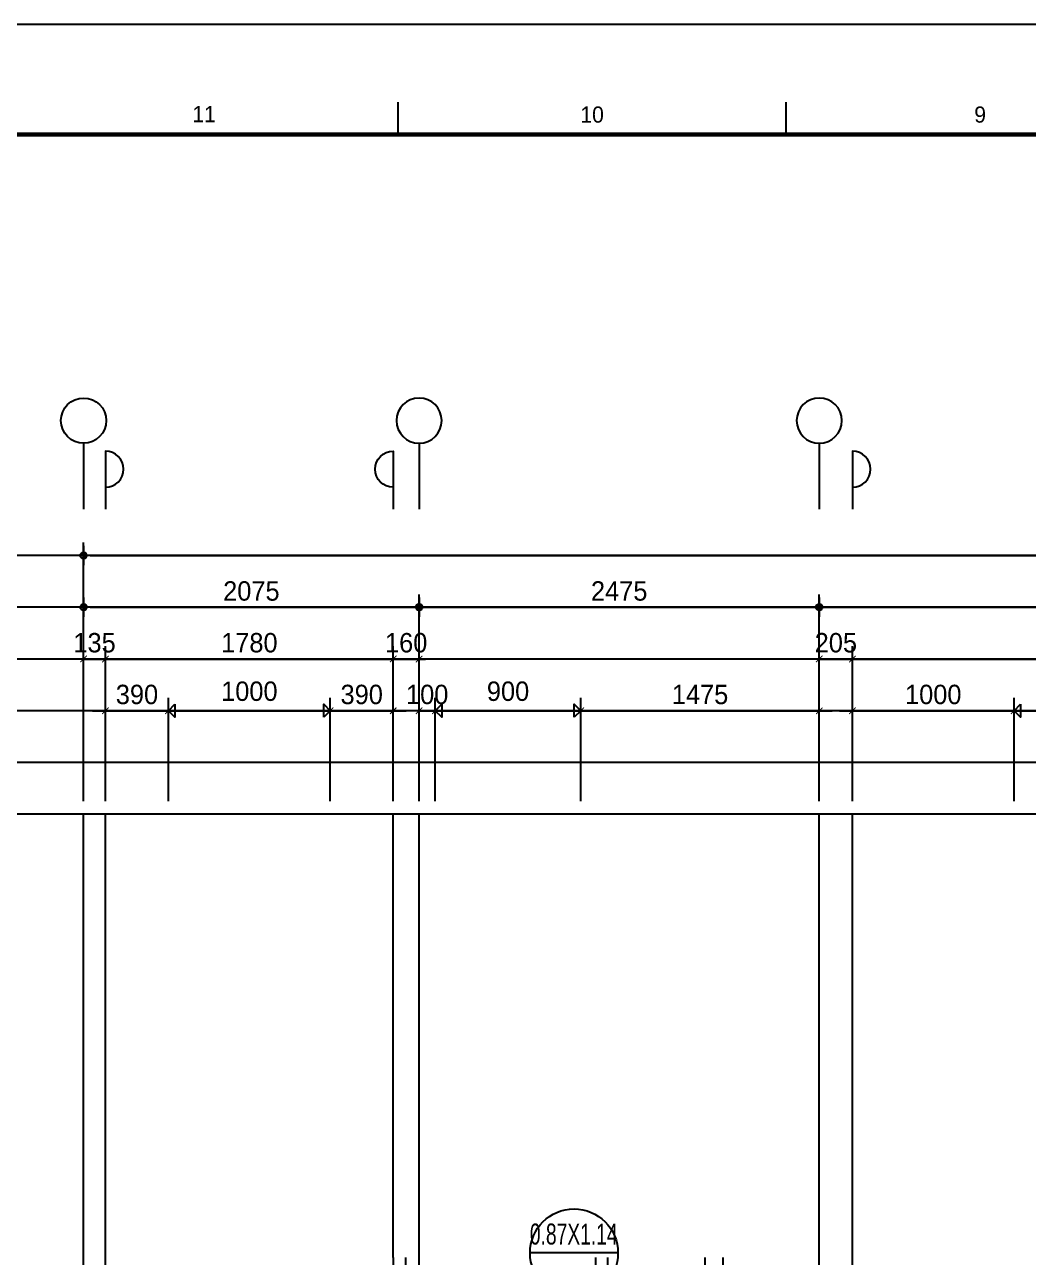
# Model space of a CAD drawing. Header units: millimetres. Extents: x -24416 to 92204, y -190080 to 23760.
# Drawn here: x 57484 to 63692, y 16137 to 23760 of the extents above; entities that cross this region are included whole.
import ezdxf
from ezdxf.enums import TextEntityAlignment as Align
from ezdxf.xclip import XClip

# ---------------------------------------------------------------- set-up
doc = ezdxf.new("R2010")
doc.units = ezdxf.units.MM
doc.header["$LTSCALE"] = 50
doc.header["$XCLIPFRAME"] = 0
doc.linetypes.add('AUDIT_D_220706163347-0', pattern=[0])
doc.linetypes.add('CEN', pattern=[62, 60, -1, 0, -1])
doc.layers.get('defpoints').update_dxf_attribs({"color": 139})
for name, color, linetype in [('A-창호부호', 4, 'Continuous'), ('A-치수', 7, 'AUDIT_D_220706163347-0'), ('AA-BORD-FORM', 7, 'Continuous'), ('AA-BORD-TEXT', 3, 'Continuous'), ('AA-XXXX-DIMS', 7, 'Continuous'), ('ARDM', 7, 'Continuous'), ('CEN_CON', 1, 'CEN'), ('CEN_WALL', 12, 'CEN'), ('DIM', 7, 'AUDIT_D_220706163347-0')]:
    doc.layers.add(name, color=color, linetype=linetype)
doc.layers.add('AA-XXXX-MC', color=153, linetype='AUDIT_D_220706163347-0', plot=False)
doc.layers.add('MC', color=135, linetype='Continuous', plot=False)
doc.styles.add('HAUD01', font='Dotum.ttf')
doc.styles.add('맑은고딕', font='malgun.ttf', dxfattribs={"width": 0.9})
doc.dimstyles.new('DIM_40', dxfattribs={"dimscale": 40, "dimtxt": 3, "dimasz": 1, "dimexe": 2, "dimexo": 2, "dimgap": 1, "dimtad": 1, "dimdec": 0, "dimzin": 0, "dimdsep": 46, "dimtxsty": '맑은고딕', "dimblk1": 'DIMDOT', "dimblk2": 'DIMDOT', "dimsah": 1, "dimcen": 0.09, "dimdle": 2, "dimclrd": 7, "dimclre": 7, "dimclrt": 3, "dimadec": 0, "dimazin": 0, "dimtfac": 1, "dimtdec": 0, "dimtix": 1, "dimtmove": 2, "dimatfit": 3, "dimldrblk": 'DIMDOT', "dimfxl": 2, "dimtolj": 1, "dimtzin": 0, "dimarcsym": 0})
doc.dimstyles.new('MCDIM_40', dxfattribs={"dimscale": 40, "dimtxt": 3, "dimasz": 1, "dimexe": 2, "dimexo": 2, "dimgap": 1, "dimtad": 1, "dimdec": 0, "dimzin": 0, "dimdsep": 46, "dimtxsty": '맑은고딕', "dimblk1": 'ARCHTICK', "dimblk2": 'ARCHTICK', "dimsah": 1, "dimcen": 0.09, "dimdle": 2, "dimclrd": 7, "dimclre": 7, "dimclrt": 3, "dimadec": 0, "dimazin": 0, "dimtfac": 1, "dimtdec": 0, "dimtix": 1, "dimtmove": 2, "dimatfit": 3, "dimldrblk": 'ARCHTICK', "dimfxl": 1, "dimtolj": 1, "dimtzin": 0, "dimarcsym": 0})
doc.dimstyles.new('외부80-WIN', dxfattribs={"dimscale": 40, "dimtxt": 3, "dimasz": 1, "dimexe": 2, "dimexo": 2.5, "dimgap": 1.5, "dimtad": 1, "dimdec": 0, "dimzin": 0, "dimdsep": 46, "dimtxsty": '맑은고딕', "dimblk": 'DO2-2', "dimblk1": 'DO2-2', "dimblk2": 'DIMDOT', "dimcen": 0.09, "dimdle": 2, "dimclrd": 7, "dimclre": 7, "dimclrt": 3, "dimadec": 0, "dimazin": 0, "dimtfac": 1, "dimtdec": 0, "dimtix": 1, "dimtmove": 2, "dimatfit": 3, "dimldrblk": 'DO2-2', "dimfxl": 1, "dimtolj": 1, "dimtzin": 0, "dimarcsym": 0})

# ---------------------------------------------------------------- blocks, each defined once
blk = doc.blocks.new('U-76A(확장)')
at = {"layer": 'CEN_CON'}
for p, q in [((10185, -300), (10185, 10335)), ((11955, 9046.8), (11955, 10335)), ((14030, -300), (14030, 10335))]:
    blk.add_line(p, q, dxfattribs=at)
at = {"layer": 'CEN_WALL'}
for p, q in [((9480, 7540), (9480, 10335)), ((10790, 10335), (10790, 6630)), ((12040, 10335), (12040, 5080))]:
    blk.add_line(p, q, dxfattribs=at)
at = {"layer": 'MC'}
for p, q in [((9275, 7540), (9275, 10335)), ((10075, -300), (10075, 10335)), ((10865, 10335), (10865, 6630)), ((12115, 10335), (12115, 5080)), ((13895, -300), (13895, 10335))]:
    blk.add_line(p, q, dxfattribs=at)
blk = doc.blocks.new('A$C4D377245')
at = {"layer": 'A-창호부호'}
blk.add_line((675.4, 345), (14.6, 345), dxfattribs=at)
blk.add_circle((345, 345), 330.4, dxfattribs=at)
blk = doc.blocks.new('_ArchTick')
at = {"color": 0, "linetype": 'ByBlock', "const_width": 0.15}
blk.add_lwpolyline([(-0.5, -0.5), (0.5, 0.5)], dxfattribs=at)
blk = doc.blocks.new('*D573')
at = {"layer": 'defpoints', "color": 0, "transparency": 16777216}
for p in [(12450, -3922.9), (12245, -4882.9), (12450, -4882.9)]:
    blk.add_point(p, dxfattribs=at)
at = {"layer": 'DIM', "color": 7, "lineweight": -2, "transparency": 16777216}
for p, q in [((12245, -4802.9), (12245, -3842.9)), ((12450, -4802.9), (12450, -3842.9)), ((12245, -3922.9), (12205, -3922.9)), ((12245, -3922.9), (12450, -3922.9)), ((12450, -3922.9), (12490, -3922.9))]:
    blk.add_line(p, q, dxfattribs=at)
at = {"layer": 'DIM', "color": 7, "lineweight": -2, "transparency": 16777216, "xscale": 40, "yscale": 40, "zscale": 40}
blk.add_blockref('_ArchTick', (12245, -3922.9), dxfattribs=at)
at = {"layer": 'DIM', "color": 7, "lineweight": -2, "transparency": 16777216, "xscale": 40, "yscale": 40, "zscale": 40, "rotation": 180}
blk.add_blockref('_ArchTick', (12450, -3922.9), dxfattribs=at)
at = {"layer": 'DIM', "color": 3, "transparency": 16777216, "insert": (12347.5, -3822.8), "char_height": 120, "attachment_point": 5, "style": 'HAUD01'}
blk.add_mtext('\\A1;205', dxfattribs=at)
blk = doc.blocks.new('*D574')
at = {"layer": 'defpoints', "color": 0, "transparency": 16777216}
for p in [(15650, -3922.9), (12450, -4882.9), (15650, -4882.9)]:
    blk.add_point(p, dxfattribs=at)
at = {"layer": 'DIM', "color": 7, "lineweight": -2, "transparency": 16777216}
for p, q in [((12450, -4802.9), (12450, -3842.9)), ((15650, -4802.9), (15650, -3842.9)), ((12370, -3922.9), (15730, -3922.9))]:
    blk.add_line(p, q, dxfattribs=at)
at = {"layer": 'DIM', "color": 7, "lineweight": -2, "transparency": 16777216, "xscale": 40, "yscale": 40, "zscale": 40, "rotation": 180}
blk.add_blockref('_ArchTick', (12450, -3922.9), dxfattribs=at)
at = {"layer": 'DIM', "color": 7, "lineweight": -2, "transparency": 16777216, "xscale": 40, "yscale": 40, "zscale": 40}
blk.add_blockref('_ArchTick', (15650, -3922.9), dxfattribs=at)
at = {"layer": 'DIM', "color": 3, "transparency": 16777216, "insert": (14050, -3822.8), "char_height": 120, "attachment_point": 5, "style": 'HAUD01'}
blk.add_mtext('\\A1;3200', dxfattribs=at)
blk = doc.blocks.new('*D579')
at = {"layer": 'defpoints', "color": 0, "transparency": 16777216}
for p in [(8220, -4242.9), (7830, -4882.9), (8220, -4882.9)]:
    blk.add_point(p, dxfattribs=at)
at = {"layer": 'DIM', "color": 7, "lineweight": -2, "transparency": 16777216}
for p, q in [((7830, -4802.9), (7830, -4162.9)), ((8220, -4802.9), (8220, -4162.9)), ((7750, -4242.9), (8300, -4242.9))]:
    blk.add_line(p, q, dxfattribs=at)
at = {"layer": 'DIM', "color": 7, "lineweight": -2, "transparency": 16777216, "xscale": 40, "yscale": 40, "zscale": 40, "rotation": 180}
blk.add_blockref('_ArchTick', (7830, -4242.9), dxfattribs=at)
at = {"layer": 'DIM', "color": 7, "lineweight": -2, "transparency": 16777216, "xscale": 40, "yscale": 40, "zscale": 40}
blk.add_blockref('_ArchTick', (8220, -4242.9), dxfattribs=at)
at = {"layer": 'DIM', "color": 3, "transparency": 16777216, "insert": (8025, -4142.8), "char_height": 120, "attachment_point": 5, "style": 'HAUD01'}
blk.add_mtext('\\A1;390', dxfattribs=at)
blk = doc.blocks.new('DO2-2')
at = {"layer": 'ARDM'}
blk.add_line((0, 0), (-2, 0), dxfattribs=at)
blk.add_lwpolyline([(-1, -1), (-1, 1), (0, 0)], close=True, dxfattribs=at)
blk = doc.blocks.new('*D580')
at = {"layer": 'defpoints', "color": 0, "transparency": 16777216}
for p in [(9220, -4242.9), (8220, -4882.9), (9220, -4882.9)]:
    blk.add_point(p, dxfattribs=at)
at = {"layer": 'DIM', "color": 7, "lineweight": -2, "transparency": 16777216}
for p, q in [((8220, -4782.9), (8220, -4162.9)), ((9220, -4782.9), (9220, -4162.9)), ((8260, -4242.9), (9180, -4242.9))]:
    blk.add_line(p, q, dxfattribs=at)
at = {"layer": 'DIM', "color": 7, "lineweight": -2, "transparency": 16777216, "xscale": 40, "yscale": 40, "zscale": 40, "rotation": 180}
blk.add_blockref('DO2-2', (8220, -4242.9), dxfattribs=at)
at = {"layer": 'DIM', "color": 7, "lineweight": -2, "transparency": 16777216, "xscale": 40, "yscale": 40, "zscale": 40}
blk.add_blockref('DO2-2', (9220, -4242.9), dxfattribs=at)
at = {"layer": 'DIM', "color": 3, "transparency": 16777216, "insert": (8720, -4122.8), "char_height": 120, "attachment_point": 5, "style": 'HAUD01'}
blk.add_mtext('\\A1;1000', dxfattribs=at)
blk = doc.blocks.new('DIMDOT')
at = {"layer": 'AA-XXXX-DIMS'}
for p, q in [((-1.5, 0), (1.5, 0)), ((0, -1.5), (0, 1.5))]:
    blk.add_line(p, q, dxfattribs=at)
for radius in [0.5, 0.25]:
    blk.add_circle((0, 0), radius, dxfattribs=at)
blk = doc.blocks.new('*D581')
at = {"layer": 'defpoints', "color": 0, "transparency": 16777216}
for p in [(9610, -4242.9), (9220, -4882.9), (9610, -4882.9)]:
    blk.add_point(p, dxfattribs=at)
at = {"layer": 'DIM', "color": 7, "lineweight": -2, "transparency": 16777216}
for p, q in [((9220, -4802.9), (9220, -4162.9)), ((9610, -4802.9), (9610, -4162.9)), ((9140, -4242.9), (9690, -4242.9))]:
    blk.add_line(p, q, dxfattribs=at)
at = {"layer": 'DIM', "color": 7, "lineweight": -2, "transparency": 16777216, "xscale": 40, "yscale": 40, "zscale": 40, "rotation": 180}
blk.add_blockref('_ArchTick', (9220, -4242.9), dxfattribs=at)
at = {"layer": 'DIM', "color": 7, "lineweight": -2, "transparency": 16777216, "xscale": 40, "yscale": 40, "zscale": 40}
blk.add_blockref('_ArchTick', (9610, -4242.9), dxfattribs=at)
at = {"layer": 'DIM', "color": 3, "transparency": 16777216, "insert": (9415, -4142.8), "char_height": 120, "attachment_point": 5, "style": 'HAUD01'}
blk.add_mtext('\\A1;390', dxfattribs=at)
blk = doc.blocks.new('*D582')
at = {"layer": 'defpoints', "color": 0, "transparency": 16777216}
for p in [(9870, -4242.9), (9770, -4882.9), (9870, -4882.9)]:
    blk.add_point(p, dxfattribs=at)
at = {"layer": 'DIM', "color": 7, "lineweight": -2, "transparency": 16777216}
for p, q in [((9770, -4802.9), (9770, -4162.9)), ((9870, -4802.9), (9870, -4162.9)), ((9770, -4242.9), (9730, -4242.9)), ((9770, -4242.9), (9870, -4242.9)), ((9870, -4242.9), (9910, -4242.9))]:
    blk.add_line(p, q, dxfattribs=at)
at = {"layer": 'DIM', "color": 7, "lineweight": -2, "transparency": 16777216, "xscale": 40, "yscale": 40, "zscale": 40}
blk.add_blockref('_ArchTick', (9770, -4242.9), dxfattribs=at)
at = {"layer": 'DIM', "color": 7, "lineweight": -2, "transparency": 16777216, "xscale": 40, "yscale": 40, "zscale": 40, "rotation": 180}
blk.add_blockref('_ArchTick', (9870, -4242.9), dxfattribs=at)
at = {"layer": 'DIM', "color": 3, "transparency": 16777216, "insert": (9820, -4142.8), "char_height": 120, "attachment_point": 5, "style": 'HAUD01'}
blk.add_mtext('\\A1;100', dxfattribs=at)
blk = doc.blocks.new('*D583')
at = {"layer": 'defpoints', "color": 0, "transparency": 16777216}
for p in [(10770, -4242.9), (9870, -4882.9), (10770, -4882.9)]:
    blk.add_point(p, dxfattribs=at)
at = {"layer": 'DIM', "color": 7, "lineweight": -2, "transparency": 16777216}
for p, q in [((9870, -4782.9), (9870, -4162.9)), ((10770, -4782.9), (10770, -4162.9)), ((9910, -4242.9), (10730, -4242.9))]:
    blk.add_line(p, q, dxfattribs=at)
at = {"layer": 'DIM', "color": 7, "lineweight": -2, "transparency": 16777216, "xscale": 40, "yscale": 40, "zscale": 40, "rotation": 180}
blk.add_blockref('DO2-2', (9870, -4242.9), dxfattribs=at)
at = {"layer": 'DIM', "color": 7, "lineweight": -2, "transparency": 16777216, "xscale": 40, "yscale": 40, "zscale": 40}
blk.add_blockref('DO2-2', (10770, -4242.9), dxfattribs=at)
at = {"layer": 'DIM', "color": 3, "transparency": 16777216, "insert": (10320, -4122.8), "char_height": 120, "attachment_point": 5, "style": 'HAUD01'}
blk.add_mtext('\\A1;900', dxfattribs=at)
blk = doc.blocks.new('*D584')
at = {"layer": 'defpoints', "color": 0, "transparency": 16777216}
for p in [(12245, -4242.9), (10770, -4882.9), (12245, -4882.9)]:
    blk.add_point(p, dxfattribs=at)
at = {"layer": 'DIM', "color": 7, "lineweight": -2, "transparency": 16777216}
for p, q in [((10770, -4802.9), (10770, -4162.9)), ((12245, -4802.9), (12245, -4162.9)), ((10690, -4242.9), (12325, -4242.9))]:
    blk.add_line(p, q, dxfattribs=at)
at = {"layer": 'DIM', "color": 7, "lineweight": -2, "transparency": 16777216, "xscale": 40, "yscale": 40, "zscale": 40, "rotation": 180}
blk.add_blockref('_ArchTick', (10770, -4242.9), dxfattribs=at)
at = {"layer": 'DIM', "color": 7, "lineweight": -2, "transparency": 16777216, "xscale": 40, "yscale": 40, "zscale": 40}
blk.add_blockref('_ArchTick', (12245, -4242.9), dxfattribs=at)
at = {"layer": 'DIM', "color": 3, "transparency": 16777216, "insert": (11507.5, -4142.8), "char_height": 120, "attachment_point": 5, "style": 'HAUD01'}
blk.add_mtext('\\A1;1475', dxfattribs=at)
blk = doc.blocks.new('*D585')
at = {"layer": 'defpoints', "color": 0, "transparency": 16777216}
for p in [(13450, -4242.9), (12450, -4882.9), (13450, -4882.9)]:
    blk.add_point(p, dxfattribs=at)
at = {"layer": 'DIM', "color": 7, "lineweight": -2, "transparency": 16777216}
for p, q in [((12450, -4802.9), (12450, -4162.9)), ((13450, -4802.9), (13450, -4162.9)), ((12370, -4242.9), (13530, -4242.9))]:
    blk.add_line(p, q, dxfattribs=at)
at = {"layer": 'DIM', "color": 7, "lineweight": -2, "transparency": 16777216, "xscale": 40, "yscale": 40, "zscale": 40, "rotation": 180}
blk.add_blockref('_ArchTick', (12450, -4242.9), dxfattribs=at)
at = {"layer": 'DIM', "color": 7, "lineweight": -2, "transparency": 16777216, "xscale": 40, "yscale": 40, "zscale": 40}
blk.add_blockref('_ArchTick', (13450, -4242.9), dxfattribs=at)
at = {"layer": 'DIM', "color": 3, "transparency": 16777216, "insert": (12950, -4142.8), "char_height": 120, "attachment_point": 5, "style": 'HAUD01'}
blk.add_mtext('\\A1;1000', dxfattribs=at)
blk = doc.blocks.new('*D586')
at = {"layer": 'defpoints', "color": 0, "transparency": 16777216}
for p in [(14650, -4242.9), (13450, -4882.9), (14650, -4882.9)]:
    blk.add_point(p, dxfattribs=at)
at = {"layer": 'DIM', "color": 7, "lineweight": -2, "transparency": 16777216}
for p, q in [((13450, -4782.9), (13450, -4162.9)), ((14650, -4782.9), (14650, -4162.9)), ((13490, -4242.9), (14610, -4242.9))]:
    blk.add_line(p, q, dxfattribs=at)
at = {"layer": 'DIM', "color": 7, "lineweight": -2, "transparency": 16777216, "xscale": 40, "yscale": 40, "zscale": 40, "rotation": 180}
blk.add_blockref('DO2-2', (13450, -4242.9), dxfattribs=at)
at = {"layer": 'DIM', "color": 7, "lineweight": -2, "transparency": 16777216, "xscale": 40, "yscale": 40, "zscale": 40}
blk.add_blockref('DO2-2', (14650, -4242.9), dxfattribs=at)
at = {"layer": 'DIM', "color": 3, "transparency": 16777216, "insert": (14050, -4122.8), "char_height": 120, "attachment_point": 5, "style": 'HAUD01'}
blk.add_mtext('\\A1;1200', dxfattribs=at)
blk = doc.blocks.new('중심')
at = {"layer": 'DIM'}
blk.add_line((-350, 0), (0, 0), dxfattribs=at)
blk.add_circle((-470, 0), 120, dxfattribs=at)
blk = doc.blocks.new('*D761')
at = {"layer": 'defpoints', "color": 0, "transparency": 16777216}
for p in [(21725, -3282.9), (7695, -4882.9), (21725, -4882.9)]:
    blk.add_point(p, dxfattribs=at)
at = {"layer": 'DIM', "color": 7, "lineweight": -2, "transparency": 16777216}
for p, q in [((7695, -4802.9), (7695, -3202.9)), ((21725, -4802.9), (21725, -3202.9)), ((7735, -3282.9), (21685, -3282.9))]:
    blk.add_line(p, q, dxfattribs=at)
at = {"layer": 'DIM', "color": 7, "lineweight": -2, "transparency": 16777216, "xscale": 40, "yscale": 40, "zscale": 40, "rotation": 180}
blk.add_blockref('DIMDOT', (7695, -3282.9), dxfattribs=at)
at = {"layer": 'DIM', "color": 7, "lineweight": -2, "transparency": 16777216, "xscale": 40, "yscale": 40, "zscale": 40}
blk.add_blockref('DIMDOT', (21725, -3282.9), dxfattribs=at)
at = {"layer": 'DIM', "color": 3, "transparency": 16777216, "insert": (14710, -3182.8), "char_height": 120, "attachment_point": 5, "style": 'HAUD01'}
blk.add_mtext('\\A1;14030', dxfattribs=at)
blk = doc.blocks.new('*D762')
at = {"layer": 'defpoints', "color": 0, "transparency": 16777216}
for p in [(9770, -3602.9), (7695, -4882.9), (9770, -4882.9)]:
    blk.add_point(p, dxfattribs=at)
at = {"layer": 'DIM', "color": 7, "lineweight": -2, "transparency": 16777216}
for p, q in [((7695, -4802.9), (7695, -3522.9)), ((9770, -4802.9), (9770, -3522.9)), ((7735, -3602.9), (9730, -3602.9))]:
    blk.add_line(p, q, dxfattribs=at)
at = {"layer": 'DIM', "color": 7, "lineweight": -2, "transparency": 16777216, "xscale": 40, "yscale": 40, "zscale": 40, "rotation": 180}
blk.add_blockref('DIMDOT', (7695, -3602.9), dxfattribs=at)
at = {"layer": 'DIM', "color": 7, "lineweight": -2, "transparency": 16777216, "xscale": 40, "yscale": 40, "zscale": 40}
blk.add_blockref('DIMDOT', (9770, -3602.9), dxfattribs=at)
at = {"layer": 'DIM', "color": 3, "transparency": 16777216, "insert": (8732.5, -3502.8), "char_height": 120, "attachment_point": 5, "style": 'HAUD01'}
blk.add_mtext('\\A1;2075', dxfattribs=at)
blk = doc.blocks.new('*D763')
at = {"layer": 'defpoints', "color": 0, "transparency": 16777216}
for p in [(12245, -3602.9), (9770, -4882.9), (12245, -4882.9)]:
    blk.add_point(p, dxfattribs=at)
at = {"layer": 'DIM', "color": 7, "lineweight": -2, "transparency": 16777216}
for p, q in [((9770, -4802.9), (9770, -3522.9)), ((12245, -4802.9), (12245, -3522.9)), ((9810, -3602.9), (12205, -3602.9))]:
    blk.add_line(p, q, dxfattribs=at)
at = {"layer": 'DIM', "color": 7, "lineweight": -2, "transparency": 16777216, "xscale": 40, "yscale": 40, "zscale": 40, "rotation": 180}
blk.add_blockref('DIMDOT', (9770, -3602.9), dxfattribs=at)
at = {"layer": 'DIM', "color": 7, "lineweight": -2, "transparency": 16777216, "xscale": 40, "yscale": 40, "zscale": 40}
blk.add_blockref('DIMDOT', (12245, -3602.9), dxfattribs=at)
at = {"layer": 'DIM', "color": 3, "transparency": 16777216, "insert": (11007.5, -3502.8), "char_height": 120, "attachment_point": 5, "style": 'HAUD01'}
blk.add_mtext('\\A1;2475', dxfattribs=at)
blk = doc.blocks.new('*D764')
at = {"layer": 'defpoints', "color": 0, "transparency": 16777216}
for p in [(15785, -3602.9), (12245, -4882.9), (15785, -4882.9)]:
    blk.add_point(p, dxfattribs=at)
at = {"layer": 'DIM', "color": 7, "lineweight": -2, "transparency": 16777216}
for p, q in [((12245, -4802.9), (12245, -3522.9)), ((15785, -4802.9), (15785, -3522.9)), ((12285, -3602.9), (15745, -3602.9))]:
    blk.add_line(p, q, dxfattribs=at)
at = {"layer": 'DIM', "color": 7, "lineweight": -2, "transparency": 16777216, "xscale": 40, "yscale": 40, "zscale": 40, "rotation": 180}
blk.add_blockref('DIMDOT', (12245, -3602.9), dxfattribs=at)
at = {"layer": 'DIM', "color": 7, "lineweight": -2, "transparency": 16777216, "xscale": 40, "yscale": 40, "zscale": 40}
blk.add_blockref('DIMDOT', (15785, -3602.9), dxfattribs=at)
at = {"layer": 'DIM', "color": 3, "transparency": 16777216, "insert": (14015, -3502.8), "char_height": 120, "attachment_point": 5, "style": 'HAUD01'}
blk.add_mtext('\\A1;3540', dxfattribs=at)
blk = doc.blocks.new('*D769')
at = {"layer": 'defpoints', "color": 0, "transparency": 16777216}
for p in [(7830, -3922.9), (7695, -4882.9), (7830, -4882.9)]:
    blk.add_point(p, dxfattribs=at)
at = {"layer": 'DIM', "color": 7, "lineweight": -2, "transparency": 16777216}
for p, q in [((7695, -4802.9), (7695, -3842.9)), ((7830, -4802.9), (7830, -3842.9)), ((7695, -3922.9), (7655, -3922.9)), ((7695, -3922.9), (7830, -3922.9)), ((7830, -3922.9), (7870, -3922.9))]:
    blk.add_line(p, q, dxfattribs=at)
at = {"layer": 'DIM', "color": 7, "lineweight": -2, "transparency": 16777216, "xscale": 40, "yscale": 40, "zscale": 40}
blk.add_blockref('_ArchTick', (7695, -3922.9), dxfattribs=at)
at = {"layer": 'DIM', "color": 7, "lineweight": -2, "transparency": 16777216, "xscale": 40, "yscale": 40, "zscale": 40, "rotation": 180}
blk.add_blockref('_ArchTick', (7830, -3922.9), dxfattribs=at)
at = {"layer": 'DIM', "color": 3, "transparency": 16777216, "insert": (7762.5, -3822.8), "char_height": 120, "attachment_point": 5, "style": 'HAUD01'}
blk.add_mtext('\\A1;135', dxfattribs=at)
blk = doc.blocks.new('*D770')
at = {"layer": 'defpoints', "color": 0, "transparency": 16777216}
for p in [(9610, -3922.9), (7830, -4882.9), (9610, -4882.9)]:
    blk.add_point(p, dxfattribs=at)
at = {"layer": 'DIM', "color": 7, "lineweight": -2, "transparency": 16777216}
for p, q in [((7830, -4802.9), (7830, -3842.9)), ((9610, -4802.9), (9610, -3842.9)), ((7750, -3922.9), (9690, -3922.9))]:
    blk.add_line(p, q, dxfattribs=at)
at = {"layer": 'DIM', "color": 7, "lineweight": -2, "transparency": 16777216, "xscale": 40, "yscale": 40, "zscale": 40, "rotation": 180}
blk.add_blockref('_ArchTick', (7830, -3922.9), dxfattribs=at)
at = {"layer": 'DIM', "color": 7, "lineweight": -2, "transparency": 16777216, "xscale": 40, "yscale": 40, "zscale": 40}
blk.add_blockref('_ArchTick', (9610, -3922.9), dxfattribs=at)
at = {"layer": 'DIM', "color": 3, "transparency": 16777216, "insert": (8720, -3822.8), "char_height": 120, "attachment_point": 5, "style": 'HAUD01'}
blk.add_mtext('\\A1;1780', dxfattribs=at)
blk = doc.blocks.new('*D771')
at = {"layer": 'defpoints', "color": 0, "transparency": 16777216}
for p in [(9770, -3922.9), (9610, -4882.9), (9770, -4882.9)]:
    blk.add_point(p, dxfattribs=at)
at = {"layer": 'DIM', "color": 7, "lineweight": -2, "transparency": 16777216}
for p, q in [((9610, -4802.9), (9610, -3842.9)), ((9770, -4802.9), (9770, -3842.9)), ((9610, -3922.9), (9570, -3922.9)), ((9610, -3922.9), (9770, -3922.9)), ((9770, -3922.9), (9810, -3922.9))]:
    blk.add_line(p, q, dxfattribs=at)
at = {"layer": 'DIM', "color": 7, "lineweight": -2, "transparency": 16777216, "xscale": 40, "yscale": 40, "zscale": 40}
blk.add_blockref('_ArchTick', (9610, -3922.9), dxfattribs=at)
at = {"layer": 'DIM', "color": 7, "lineweight": -2, "transparency": 16777216, "xscale": 40, "yscale": 40, "zscale": 40, "rotation": 180}
blk.add_blockref('_ArchTick', (9770, -3922.9), dxfattribs=at)
at = {"layer": 'DIM', "color": 3, "transparency": 16777216, "insert": (9690, -3822.8), "char_height": 120, "attachment_point": 5, "style": 'HAUD01'}
blk.add_mtext('\\A1;160', dxfattribs=at)
blk = doc.blocks.new('XR-FORM 청주월명')
at = {"layer": 'AA-BORD-FORM', "color": 2}
for p, q in [((241, 577), (241, 582)), ((301, 577), (301, 582))]:
    blk.add_line(p, q, dxfattribs=at)
at = {"layer": 'AA-BORD-FORM', "color": 1}
blk.add_lwpolyline([(0, 0), (841, 0), (841, 594), (0, 594)], close=True, dxfattribs=at)
at = {"layer": 'AA-BORD-FORM', "color": 2, "const_width": 0.682}
blk.add_lwpolyline([(21, 17), (21, 577), (821, 577), (821, 17)], close=True, dxfattribs=at)
at = {"layer": 'AA-BORD-TEXT', "color": 7, "style": 'HAUD01'}
for s, p in [('11', (211, 580.17)), ('10', (271, 580.1)), ('9', (331, 580.1))]:
    blk.add_text(s, height=2.5, dxfattribs=at).set_placement(p, align=Align.MIDDLE_CENTER)
blk = doc.blocks.new('DIM-1108')
at = {"layer": 'DIM'}
for points in [[(7830, -2861.1, 1), (7830, -2637.1), (7830, -2997.1)], [(9610, -2861.1, -1), (9610, -2637.1), (9610, -2997.1)], [(12450, -2861.1, 1), (12450, -2637.1), (12450, -2997.1)]]:
    blk.add_lwpolyline(points, format="xyb", dxfattribs=at)
at = {"layer": 'A-치수', "zscale": 1.166666666666666}
for p, xscale, yscale, rotation in [((7695, -2997.1), 1.166666666666666, 1.166666666666666, 270), ((9770, -2997.1), -1.166666666666676, 1.166666666666676, 90), ((12245, -2997.1), -1.166666666666676, 1.166666666666676, 90)]:
    blk.add_blockref('중심', p, dxfattribs=dict(at, xscale=xscale, yscale=yscale, rotation=rotation))
at = {"layer": 'DIM'}
for base, p1, p2, dimstyle, override, picture, middle in [((21725, -3282.9), (7695, -4882.9), (21725, -4882.9), 'DIM_40', {"dimscale": 40, "dimtxsty": 'HAUD01'}, '*D761', (14710, -3182.8)), ((9770, -3602.9), (7695, -4882.9), (9770, -4882.9), 'DIM_40', {"dimscale": 40, "dimtxsty": 'HAUD01'}, '*D762', (8732.5, -3502.8)), ((12245, -3602.9), (9770, -4882.9), (12245, -4882.9), 'DIM_40', {"dimscale": 40, "dimtxsty": 'HAUD01'}, '*D763', (11007.5, -3502.8)), ((15785, -3602.9), (12245, -4882.9), (15785, -4882.9), 'DIM_40', {"dimscale": 40, "dimtxsty": 'HAUD01'}, '*D764', (14015, -3502.8)), ((7830, -3922.9), (7695, -4882.9), (7830, -4882.9), 'MCDIM_40', {"dimtxsty": 'HAUD01'}, '*D769', (7762.5, -3822.8)), ((9610, -3922.9), (7830, -4882.9), (9610, -4882.9), 'MCDIM_40', {"dimtxsty": 'HAUD01'}, '*D770', (8720, -3822.8)), ((9770, -3922.9), (9610, -4882.9), (9770, -4882.9), 'MCDIM_40', {"dimtxsty": 'HAUD01'}, '*D771', (9690, -3822.8)), ((12450, -3922.9), (12245, -4882.9), (12450, -4882.9), 'MCDIM_40', {"dimtxsty": 'HAUD01'}, '*D573', (12347.5, -3822.8)), ((15650, -3922.9), (12450, -4882.9), (15650, -4882.9), 'MCDIM_40', {"dimtxsty": 'HAUD01'}, '*D574', (14050, -3822.8)), ((8220, -4242.9), (7830, -4882.9), (8220, -4882.9), 'MCDIM_40', {"dimtxsty": 'HAUD01'}, '*D579', (8025, -4142.8)), ((9220, -4242.9), (8220, -4882.9), (9220, -4882.9), '외부80-WIN', {"dimtxsty": 'HAUD01'}, '*D580', (8720, -4122.8)), ((9610, -4242.9), (9220, -4882.9), (9610, -4882.9), 'MCDIM_40', {"dimtxsty": 'HAUD01'}, '*D581', (9415, -4142.8)), ((9870, -4242.9), (9770, -4882.9), (9870, -4882.9), 'MCDIM_40', {"dimtxsty": 'HAUD01'}, '*D582', (9820, -4142.8)), ((10770, -4242.9), (9870, -4882.9), (10770, -4882.9), '외부80-WIN', {"dimtxsty": 'HAUD01'}, '*D583', (10320, -4122.8)), ((12245, -4242.9), (10770, -4882.9), (12245, -4882.9), 'MCDIM_40', {"dimtxsty": 'HAUD01'}, '*D584', (11507.5, -4142.8)), ((13450, -4242.9), (12450, -4882.9), (13450, -4882.9), 'MCDIM_40', {"dimtxsty": 'HAUD01'}, '*D585', (12950, -4142.8)), ((14650, -4242.9), (13450, -4882.9), (14650, -4882.9), '외부80-WIN', {"dimtxsty": 'HAUD01'}, '*D586', (14050, -4122.8))]:
    dim = blk.add_linear_dim(base=base, p1=p1, p2=p2, dimstyle=dimstyle, override=override, dxfattribs=at)
    dim.commit()
    dim.dimension.update_dxf_attribs({"geometry": picture, "text_midpoint": middle})

msp = doc.modelspace()

# ---------------------------------------------------------------- linework, layer by layer
at = {"layer": 'AA-XXXX-MC'}
for p, q in [((57984, 16137.1), (57984, 18877.1)), ((59764, 16137.1), (59764, 18877.1)), ((62604, 16137.1), (62604, 18877.1))]:
    msp.add_line(p, q, dxfattribs=at)
at = {"layer": 'CEN_CON'}
for p, q in [((57849, 16137.1), (57849, 18877.1)), ((59924, 16137.1), (59924, 18877.1)), ((62399, 16137.1), (62399, 18877.1))]:
    msp.add_line(p, q, dxfattribs=at)
at = {"layer": 'defpoints'}
for points in [[(74811.1, 20477.1), (55644, 20477.1), (55644, 3902.1), (74811.1, 3902.1)], [(74491.1, 20157.1), (55964, 20157.1), (55964, 4222.1), (74491.1, 4222.1)], [(74171.1, 19837.1), (56284, 19837.1), (56284, 4542.1), (74171.1, 4542.1)], [(73851.1, 19517.1), (56604, 19517.1), (56604, 4862.1), (73851.1, 4862.1)], [(73531.1, 19197.1), (56924, 19197.1), (56924, 5182.1), (73531.1, 5182.1)], [(73211.1, 18877.1), (57244, 18877.1), (57244, 5502.1), (73211.1, 5502.1)]]:
    msp.add_lwpolyline(points, close=True, dxfattribs=at)

# ---------------------------------------------------------------- block references
at = {"xscale": 40, "yscale": 40, "zscale": 40}
msp.add_blockref('XR-FORM 청주월명', (50153.9, 0), dxfattribs=at)
msp.add_blockref('DIM-1108', (50153.9, 23760))
ref = msp.add_blockref('U-76A(확장)', (71879, 5802.1), dxfattribs=dict(xscale=-1))
XClip(ref).set_block_clipping_path([(-1332.1523822156, -300), (14635, 13075.0000000001)])
at = {"layer": 'A-창호부호', "xscale": 0.8231884058332071, "yscale": 0.8231884058332071, "zscale": 0.8231884058332071}
msp.add_blockref('A$C4D377245', (60598, 15880.5), dxfattribs=at)

# ---------------------------------------------------------------- texts
at = {"layer": 'A-창호부호', "color": 6, "style": 'HAUD01', "width": 0.7}
msp.add_text('0.87X1.14', height=130, dxfattribs=at).set_placement((60880.3, 16281.3), align=Align.MIDDLE)

doc.saveas('drawing.dxf')
